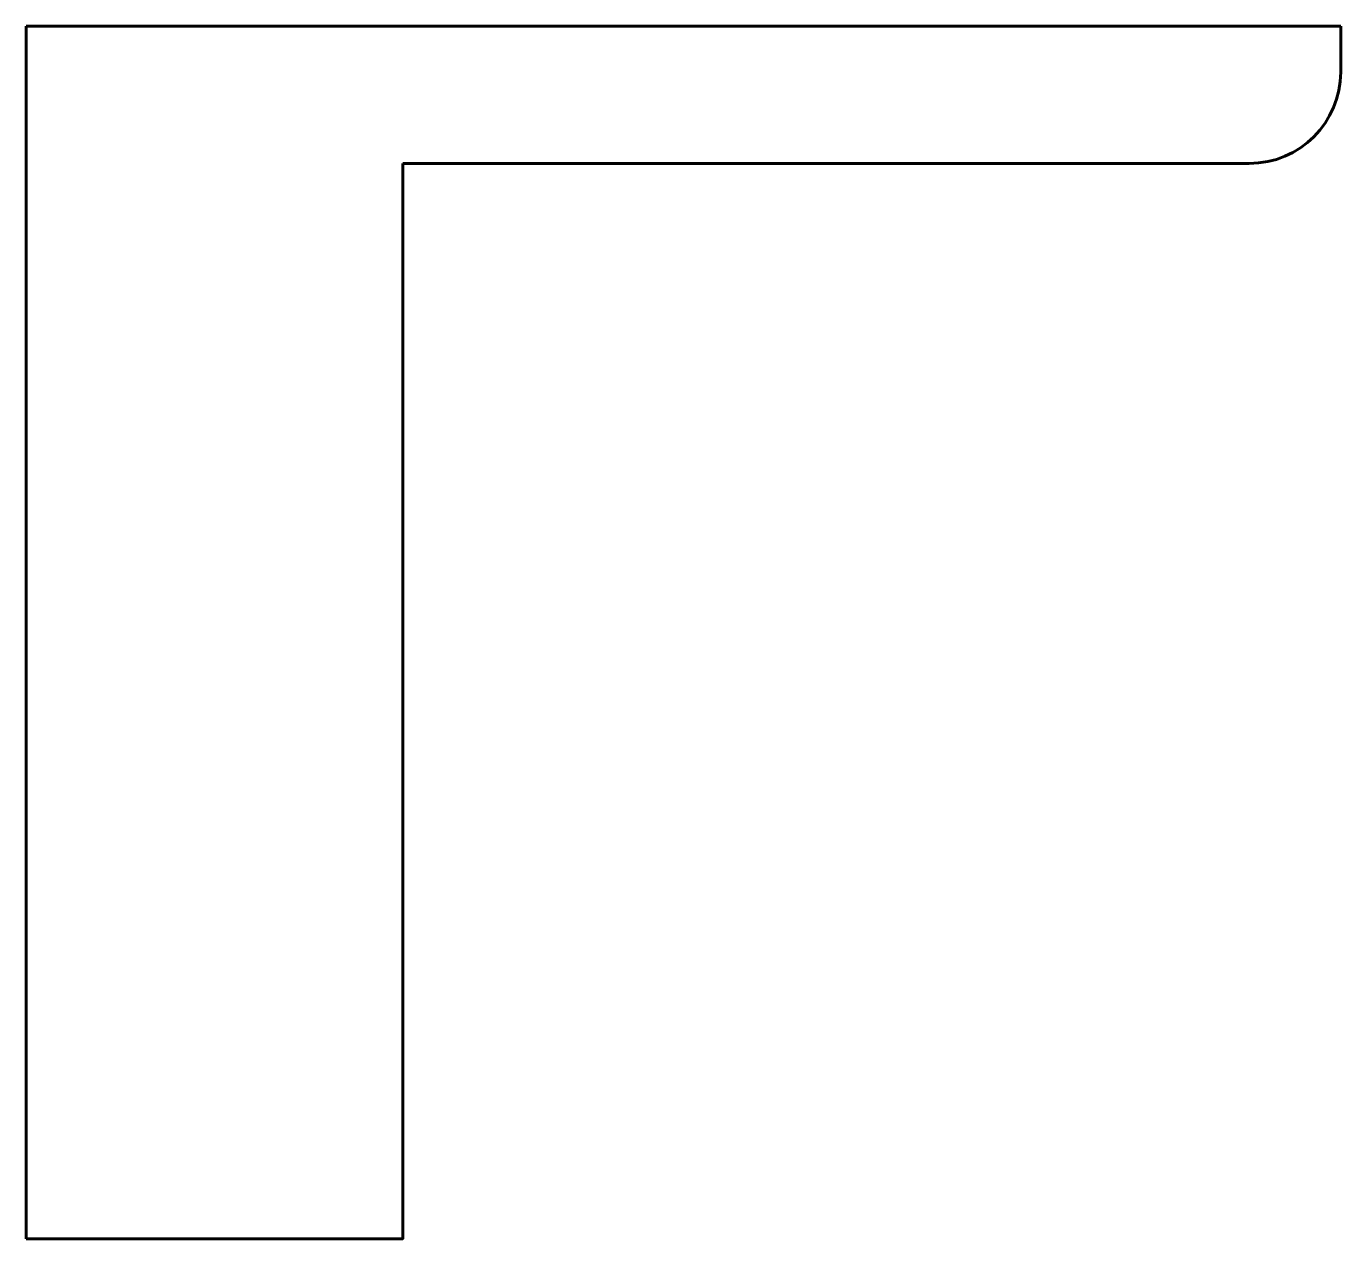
# Model space of a CAD drawing. Header units: millimetres. Extents: x 0 to 14.4, y 293.4 to 306.7.
import ezdxf

# ---------------------------------------------------------------- set-up
doc = ezdxf.new("R2010")
doc.units = ezdxf.units.MM
doc.linetypes.add('K5LT_BASIC', pattern=[0])

msp = doc.modelspace()

# ---------------------------------------------------------------- linework, layer by layer
at = {"color": 150, "linetype": 'K5LT_BASIC', "lineweight": 60, "true_color": 0x0080ff}
for p, q in [((0, 306.655), (14.382, 306.655)), ((0, 293.392), (0, 306.655)), ((14.382, 306.655), (14.382, 306.155)), ((13.382, 305.155), (4.12, 305.155))]:
    msp.add_line(p, q, dxfattribs=at)
msp.add_lwpolyline([(4.12, 305.155), (4.119, 293.392), (0, 293.392)], dxfattribs=at)
msp.add_arc((13.382, 306.155), 1, 270, 0, dxfattribs=at)

doc.saveas('drawing.dxf')
